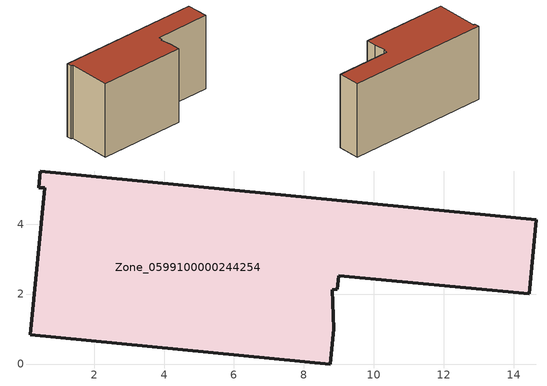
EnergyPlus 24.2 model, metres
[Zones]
Zone_0599100000244254
 floor ground (C_G): 8.96,2.14 8.82,2.12 8.85,1.01 8.75,0 0.17,0.83 0.58,5.03 0.41,5.04 0.46,5.52 14.64,4.13 14.44,2 8.99,2.52 z0
 wall outside (C_F): 8.99,2.52 14.44,2 14.64,4.13 0.46,5.52 0.41,5.04 0.58,5.03 0.17,0.83 8.75,0 8.85,1.01 8.82,2.12 8.96,2.14 8.99,2.52 z0:7.43
 roof outside (C_R): 8.82,2.12 8.96,2.14 8.99,2.52 14.44,2 14.64,4.13 0.46,5.52 0.41,5.04 0.58,5.03 0.17,0.83 8.75,0 8.85,1.01 z7.43
[BUILDING]
Pand.0599100000244254: North Axis=0; Terrain=City; Loads Convergence Tolerance Value=0.04; Temperature Convergence Tolerance Value=0.4; Solar Distribution=FullExterior; Maximum Number of Warmup Days=25; Minimum Number of Warmup Days=1
[Site:Location]
Rotterdam.The.Hague.AP_ZH_NLD Design_Conditions: Latitude=51.96; Longitude=4.45; Time Zone=1; Elevation=-4.5
[SITE:GROUNDTEMPERATURE:BUILDINGSURFACE]
18, 18, 18, 18, 18, 18, 18, 18, 18, 18, 18, 18
[MATERIAL] Thermal Absorptance=0.9; Solar Absorptance=0.7; Visible Absorptance=0.7
Name | Roughness | Thickness | Conductivity | Density | Specific Heat
G.TI.1946 | MediumSmooth | 0.15 | 1 | 540 | 1210
F.TI.1946 | Rough | 0.3 | 0.857143 | 1920 | 840
R.TI.1946 | MediumRough | 0.2 | 0.1 | 1500 | 1000
[CONSTRUCTION]
C_G: G.TI.1946
C_F: F.TI.1946
C_R: R.TI.1946
[ZONE]
Zone_0599100000244254: Type=1; Multiplier=1; Ceiling Height=Autocalculate; Volume=Autocalculate; Floor Area=autocalculate; Part of Total Floor Area=Yes
[ZONEINFILTRATION:DESIGNFLOWRATE]
Infil_Zone_0599100000244254: Zone or ZoneList or Space or SpaceList=Zone_0599100000244254; Schedule=AlwaysOn; Design Flow Rate Calculation Method=Flow/Area; Flow Rate per Floor Area=0.003; Constant Term Coefficient=1; Temperature Term Coefficient=0; Velocity Term Coefficient=0; Velocity Squared Term Coefficient=0
[HVACTEMPLATE:ZONE:IDEALLOADSAIRSYSTEM]
Zone_0599100000244254: Maximum Heating Supply Air Temperature=50; Minimum Cooling Supply Air Temperature=13; Maximum Heating Supply Air Humidity Ratio=0.0156; Minimum Cooling Supply Air Humidity Ratio=0.0077; Heating Limit=NoLimit; Cooling Limit=NoLimit; Dehumidification Control Type=ConstantSensibleHeatRatio; Cooling Sensible Heat Ratio=0.7; Dehumidification Setpoint=60; Humidification Control Type=None; Humidification Setpoint=30; Outdoor Air Method=None; Outdoor Air Flow Rate per Person=0.00944; Outdoor Air Flow Rate per Zone Floor Area=0; Outdoor Air Flow Rate per Zone=0; Demand Controlled Ventilation Type=None; Outdoor Air Economizer Type=NoEconomizer; Heat Recovery Type=None; Sensible Heat Recovery Effectiveness=0.7; Latent Heat Recovery Effectiveness=0.65
[ZONECONTROL:THERMOSTAT]
ThermostatControl_Zone_0599100000244254: Zone or ZoneList=Zone_0599100000244254; Control Type Schedule=DualSetpointControlType; Control 1=Thermostat_Zone_0599100000244254; Temperature Difference Between Cutout And Setpoint=0
[THERMOSTATSETPOINT:DUALSETPOINT]
Thermostat_Zone_0599100000244254: Heating Setpoint Temperature Schedule=HeatingSetpoint_Zone_0599100000244254; Cooling Setpoint Temperature Schedule=CoolingSetpoint_Zone_0599100000244254
[SCHEDULE:COMPACT]
HeatingSetpoint_Zone_0599100000244254: Through: 12/31, For: AllDays, Until: 24:00, 21
CoolingSetpoint_Zone_0599100000244254: Through: 12/31, For: AllDays, Until: 24:00, 24
DualSetpointControlType: Through: 12/31, For: AllDays, Until: 24:00, 4
AlwaysOn: Through: 12/31, For: AllDays, Until: 24:00, 1
